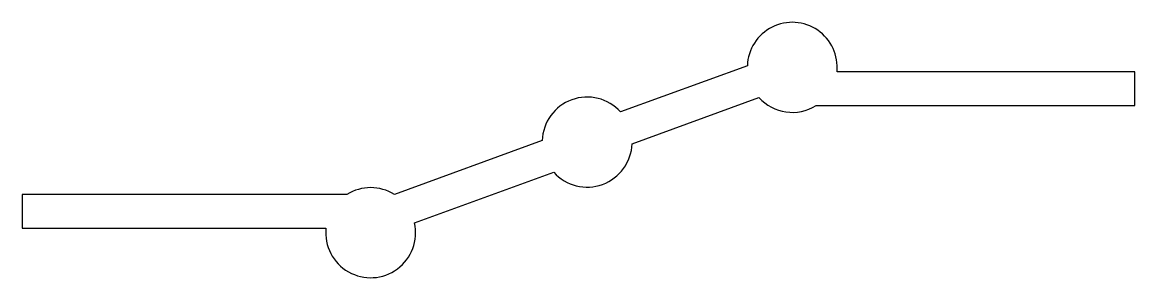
# Model space of a CAD drawing. Extents: x 223.4 to 272.9, y 249.2 to 260.5.
import ezdxf

# ---------------------------------------------------------------- set-up
doc = ezdxf.new("R2010")
doc.units = 0
doc.layers.add('ANA', color=220, linetype='CONTINUOUS')

msp = doc.modelspace()

# ---------------------------------------------------------------- linework, layer by layer
at = {"layer": 'ANA'}
msp.add_lwpolyline([(236.939, 251.404, 1.172784), (240.882, 251.636), (247.073, 253.889, 0.6742), (250.558, 255.157), (256.198, 257.21, 0.363464), (258.741, 256.851), (272.919, 256.851), (272.919, 258.351), (259.674, 258.351, 1.032316), (255.685, 258.62), (250.045, 256.567, 0.6742), (246.56, 255.299), (239.982, 252.904, 0.284747), (237.875, 252.904), (223.429, 252.904), (223.429, 251.404)], format="xyb", close=True, dxfattribs=at)

doc.saveas('drawing.dxf')
